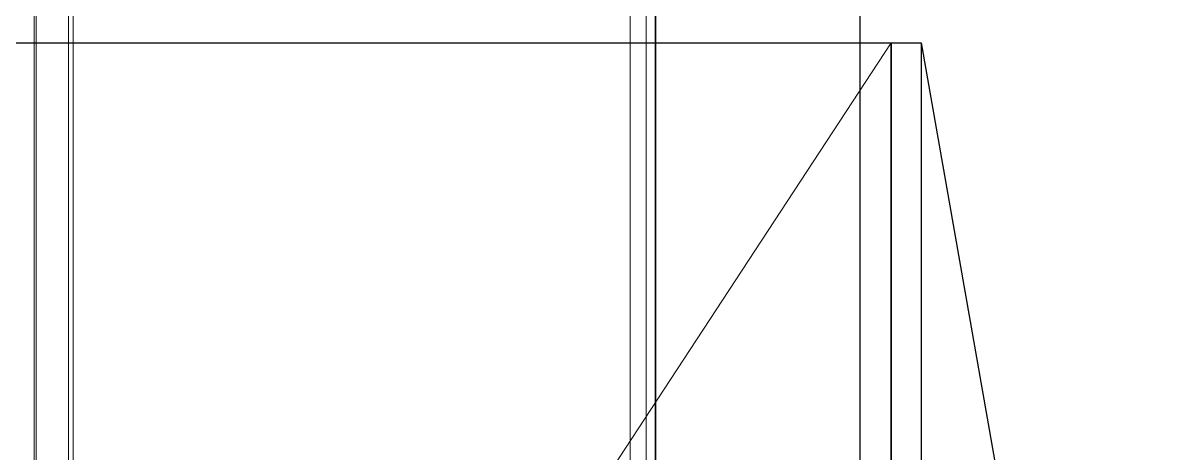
# Model space of a CAD drawing. Header units: millimetres. Extents: x 2562 to 7288, y 778 to 5635.
# Drawn here: x 5854.77 to 5892.67, y 1529.35 to 1543.78 of the extents above; entities that cross this region are included whole.
import ezdxf

# ---------------------------------------------------------------- set-up
doc = ezdxf.new("R2010")
doc.units = ezdxf.units.MM
doc.linetypes.add('x-ref_base elevations 1$0$DASHEDX2', pattern=[38.1, 25.4, -12.7])
doc.layers.add('0-gnl-gor3', color=252, linetype='Continuous')
doc.layers.add('2-tef-sabit', color=251, linetype='Continuous')

# ---------------------------------------------------------------- blocks, each defined once
blk = doc.blocks.new('2 GROUP COFFEE MACHINE')
at = {"layer": '0-gnl-gor3', "linetype": 'Continuous', "lineweight": 9, "extrusion": (0, -1, 1.6e-15)}
for points in [[(-38.24, -75.72), (-33.25, -75.72), (-30.75, -71.98), (-20.77, -71.98), (-18.27, -75.72), (-13.28, -75.72), (-23.27, -60.74), (-28.26, -60.74), (-38.24, -75.72), (-29.51, -69.48), (-25.76, -64.49), (-22.02, -69.48), (-29.51, -69.48)], [(14.18, -75.72), (14.18, -60.74), (6.69, -60.74), (1.7, -70.73), (-3.29, -60.74), (-10.78, -60.74), (-10.78, -75.72), (-5.79, -75.72), (-5.79, -64.49), (-0.8, -75.72), (4.19, -75.72), (9.19, -64.49), (9.19, -75.72)]]:
    blk.add_hatch(color=256, dxfattribs=at).paths.add_polyline_path(points)
at = {"layer": '0-gnl-gor3', "lineweight": 9}
for p, q in [((287.33, 208.04, -129.04), (-287.33, 208.04, -129.04)), ((250.29, 207.4, 289.41), (-246.99, 207.4, 289.41)), ((-258.75, 196.55), (258.75, 196.55)), ((108.49, 195.07, -129.04), (-108.49, 195.07, -129.04)), ((127.02, 8.44, -129.04), (-127.02, 8.44, -129.04)), ((-255.65, 3.18, -8.06), (255.99, 3.18, -8.06))]:
    blk.add_line(p, q, dxfattribs=at)
at = {"layer": '0-gnl-gor3', "lineweight": 9, "extrusion": (0, -1, -2e-16)}
for p, q in [((-252.36, 207.4, -19.14), (255.66, 207.4, -19.14)), ((250.29, 207.4, 289.41), (-246.99, 207.4, 289.41))]:
    blk.add_line(p, q, dxfattribs=at)
at = {"layer": '0-gnl-gor3', "lineweight": 9, "extrusion": (0, 2e-16, -1)}
for p, q in [((-252.36, 207.4, -19.14), (255.66, 207.4, -19.14)), ((255.99, 3.18, -94.73), (-255.65, 3.18, -94.73))]:
    blk.add_line(p, q, dxfattribs=at)
at = {"layer": '0-gnl-gor3', "lineweight": 9, "extrusion": (0, 1, 0)}
for p, q in [((-258.75, 196.55), (258.75, 196.55)), ((258.75, 196.55, -7.9), (-258.75, 196.55, -7.9))]:
    blk.add_line(p, q, dxfattribs=at)
at = {"layer": '0-gnl-gor3', "lineweight": 9, "extrusion": (0, 0, -1)}
blk.add_line((258.75, 196.55, -7.9), (-258.75, 196.55, -7.9), dxfattribs=at)
at = {"layer": '0-gnl-gor3', "extrusion": (0, 0, -1)}
blk.add_line((-258.75, 0, -7.9), (258.75, 0, -7.9), dxfattribs=at)
at = {"layer": '0-gnl-gor3'}
for p, q in [((258.75, 0), (-258.75, 0)), ((127.02, 0, -129.04), (-127.02, 0, -129.04))]:
    blk.add_line(p, q, dxfattribs=at)
at = {"layer": '0-gnl-gor3', "lineweight": 9, "extrusion": (4e-16, -1, -2e-16)}
for p, q in [((-255.65, 3.18, -8.06), (255.99, 3.18, -8.06)), ((255.99, 3.18, -94.73), (-255.65, 3.18, -94.73))]:
    blk.add_line(p, q, dxfattribs=at)
blk = doc.blocks.new('DELIUNIT')
at = {"layer": '0-gnl-gor3'}
blk.add_line((-97.5, 1), (-53.184, 8.814), dxfattribs=at)
at = {"layer": '0-gnl-gor3', "linetype": 'x-ref_base elevations 1$0$DASHEDX2', "lineweight": 0, "ltscale": 3}
blk.add_line((-97.5, 0), (-7.5, -59), dxfattribs=at)
at = {"layer": '0-gnl-gor3'}
for points in [[(-52.5, 0), (-97.5, 0), (-97.5, 1), (-52.5, 1)], [(-7.5, -59), (-97.5, -59), (-97.5, 0), (-7.5, 0)]]:
    blk.add_lwpolyline(points, close=True, dxfattribs=at)
at = {"layer": '0-gnl-gor3', "xscale": -0.1, "yscale": 0.1, "zscale": 0.1, "rotation": 180}
blk.add_blockref('2 GROUP COFFEE MACHINE', (-90.742, -7.892, -53.564), dxfattribs=at)

msp = doc.modelspace()

# ---------------------------------------------------------------- linework, layer by layer
at = {"layer": '2-tef-sabit', "ltscale": 7}
msp.add_lwpolyline([(5882.799, 1754.621), (5882.799, 1424.602), (5771.594, 1424.602), (5771.594, 1754.621)], close=True, dxfattribs=at)

# ---------------------------------------------------------------- block references
at = {"layer": '2-tef-sabit', "rotation": 270}
msp.add_blockref('DELIUNIT', (5883.854, 1445.602), dxfattribs=at)

doc.saveas('drawing.dxf')
